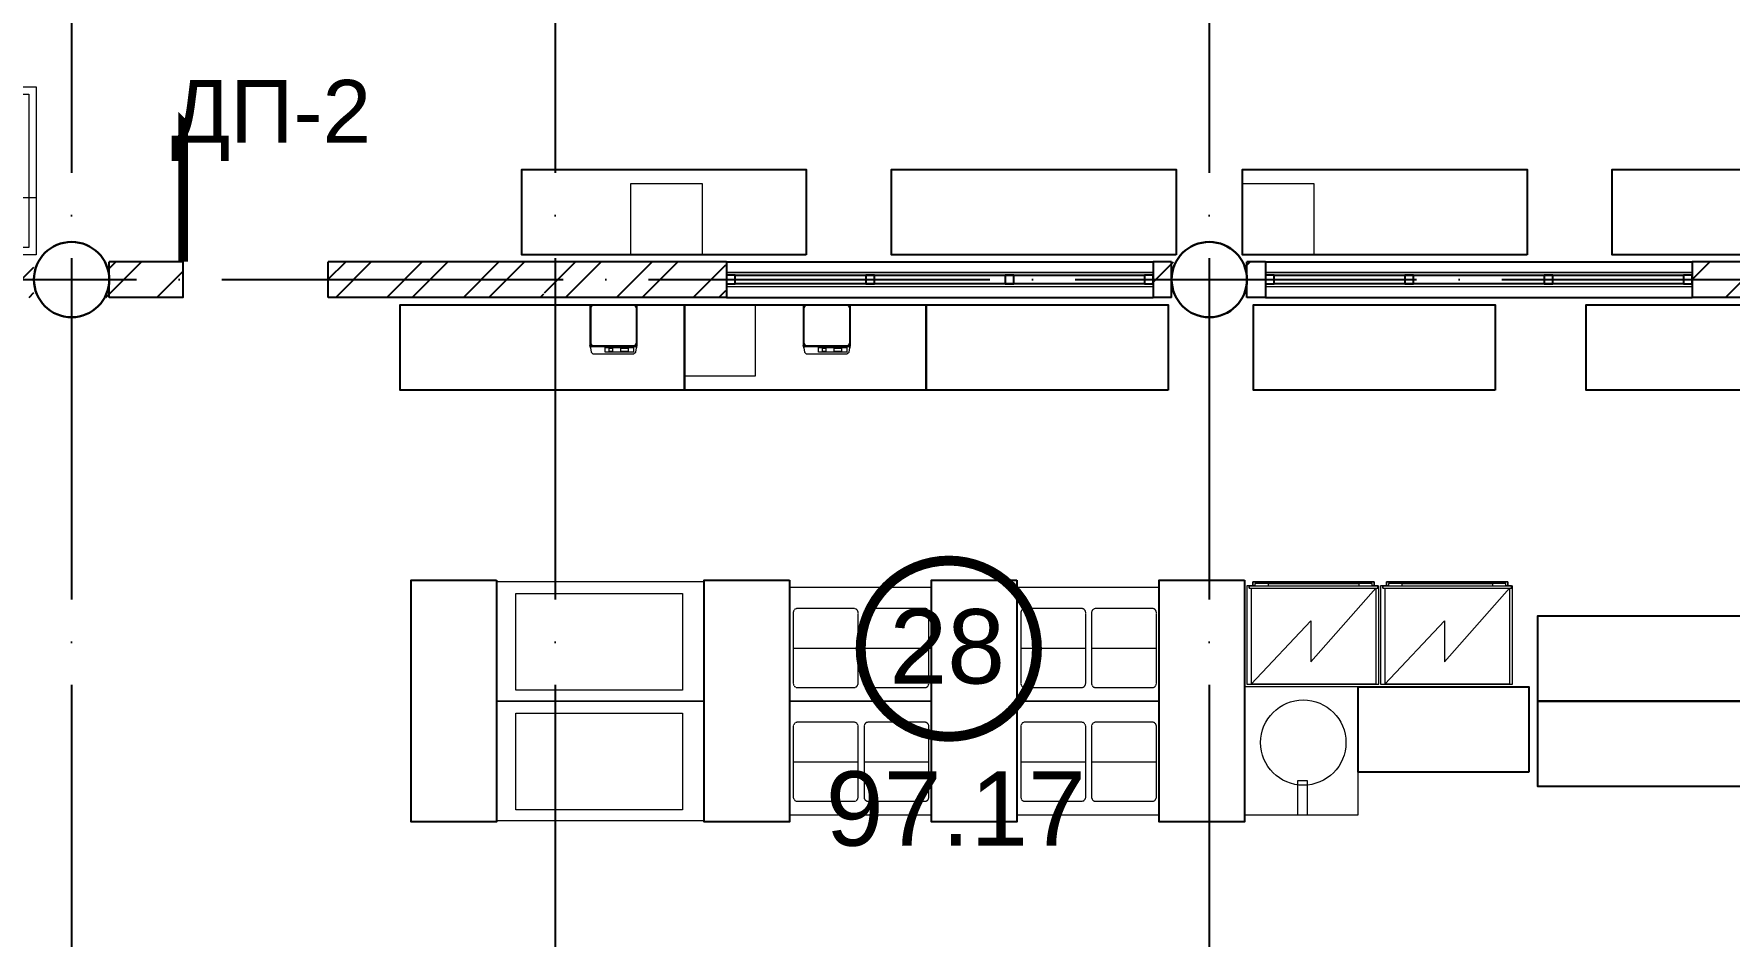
# Model space of a CAD drawing. Extents: x -4497 to 351150, y -50 to 322254.
# Drawn here: x 84504 to 96424, y 121469 to 127815 of the extents above; entities that cross this region are included whole.
import ezdxf
from ezdxf.enums import TextEntityAlignment as Align

# ---------------------------------------------------------------- set-up
doc = ezdxf.new("R2010")
doc.units = 0
doc.header["$LTSCALE"] = 100
doc.linetypes.add('ACAD_ISO04W100', pattern=[30, 24, -3, 0, -3])
doc.linetypes.add('AHIDDEN4', pattern=[0.007, 0.005, -0.002])
for name, color, linetype in [('axis', 40, 'CONTINUOUS'), ('brick', 12, 'CONTINUOUS'), ('COLON', 5, 'CONTINUOUS'), ('DOORS', 8, 'CONTINUOUS'), ('DRAW', 255, 'CONTINUOUS'), ('EEE', 7, 'CONTINUOUS'), ('Glass', 4, 'CONTINUOUS'), ('production', 30, 'CONTINUOUS'), ('S', 2, 'CONTINUOUS'), ('T_OBORUDOVANIE', 7, 'CONTINUOUS'), ('TEXT', 2, 'CONTINUOUS')]:
    doc.layers.add(name, color=color, linetype=linetype)
doc.layers.add('equipment', color=8, linetype='CONTINUOUS', lineweight=0)
doc.layers.add('refr', color=150, linetype='CONTINUOUS', lineweight=15)
doc.layers.add('OBORUD', color=7, linetype='CONTINUOUS', true_color=0x83639d)
doc.styles.add('ARIEL-17.5', font='arial.ttf', dxfattribs={"height": 15})
doc.styles.add('GENERATED_STYLE_1', font='arial.ttf')
pattern_1 = [(45, (0, -125362.1), (-269.4077, 269.4077), []), (45, (179.6, -125362.1), (-269.4077, 269.4077), [])]

# ---------------------------------------------------------------- blocks, each defined once
blk = doc.blocks.new('A$C194C6981')
at = {"layer": 'TEXT', "color": 6, "linetype": 'Continuous', "lineweight": 20, "style": 'ARIEL-17.5', "width": 0.998875}
blk.add_text('ДП-2', height=441.5, dxfattribs=at).set_placement((-953, 890))
blk = doc.blocks.new('Стіл виробничий 2000х600х850')
at = {"layer": 'production', "color": 11}
blk.add_lwpolyline([(2000, -300), (0, -300), (0, 300), (2000, 300)], close=True, dxfattribs=at)
blk = doc.blocks.new('Pluta_4_konf_KARAVAN')
at = {"layer": 'production', "color": 39, "linetype": 'AHIDDEN4', "lineweight": 18}
for p, q in [((1000, 800), (0, 800)), ((0, 800), (0, 0)), ((1000, 0), (1000, 800)), ((20, 683), (18, 678)), ((18, 678), (18, 672)), ((18, 672), (18, 181)), ((22, 688), (20, 683)), ((24, 693), (22, 688)), ((28, 697), (24, 693)), ((31, 700), (28, 697)), ((36, 702), (31, 700)), ((40, 704), (36, 702)), ((45, 704), (40, 704)), ((448, 704), (45, 704)), ((453, 704), (448, 704)), ((458, 702), (453, 704)), ((462, 700), (458, 702)), ((466, 697), (462, 700)), ((469, 693), (466, 697)), ((472, 688), (469, 693)), ((474, 683), (472, 688)), ((475, 678), (474, 683)), ((475, 672), (475, 678)), ((475, 181), (475, 672)), ((517, 683), (516, 678)), ((516, 678), (516, 672)), ((516, 672), (516, 181)), ((519, 688), (517, 683)), ((522, 693), (519, 688)), ((525, 697), (522, 693)), ((529, 700), (525, 697)), ((533, 702), (529, 700)), ((538, 704), (533, 702)), ((543, 704), (538, 704)), ((946, 704), (543, 704)), ((951, 704), (946, 704)), ((955, 702), (951, 704)), ((960, 700), (955, 702)), ((963, 697), (960, 700)), ((967, 693), (963, 697)), ((969, 688), (967, 693)), ((971, 683), (969, 688)), ((973, 678), (971, 683)), ((973, 672), (973, 678)), ((973, 181), (973, 672)), ((475, 427), (18, 427)), ((973, 427), (516, 427)), ((18, 181), (18, 176)), ((18, 176), (20, 170)), ((20, 170), (22, 165)), ((22, 165), (24, 161)), ((24, 161), (28, 157)), ((28, 157), (31, 154)), ((31, 154), (36, 151)), ((36, 151), (40, 150)), ((40, 150), (45, 149)), ((45, 149), (448, 149)), ((448, 149), (453, 150)), ((453, 150), (458, 151)), ((458, 151), (462, 154)), ((462, 154), (466, 157)), ((466, 157), (469, 161)), ((469, 161), (472, 165)), ((472, 165), (474, 170)), ((474, 170), (475, 176)), ((475, 176), (475, 181)), ((516, 181), (516, 176)), ((516, 176), (517, 170)), ((517, 170), (519, 165)), ((519, 165), (522, 161)), ((522, 161), (525, 157)), ((525, 157), (529, 154)), ((529, 154), (533, 151)), ((533, 151), (538, 150)), ((538, 150), (543, 149)), ((543, 149), (946, 149)), ((946, 149), (951, 150)), ((951, 150), (955, 151)), ((955, 151), (960, 154)), ((960, 154), (963, 157)), ((963, 157), (967, 161)), ((967, 161), (969, 165)), ((969, 165), (971, 170)), ((971, 170), (973, 176)), ((973, 176), (973, 181)), ((0, 0), (1000, 0))]:
    blk.add_line(p, q, dxfattribs=at)
blk = doc.blocks.new('Parokonvektomat_3')
at = {"layer": 'production', "color": 39, "linetype": 'Continuous', "lineweight": 18}
for p, q in [((43, 720), (43, 690)), ((896, 720), (43, 720)), ((896, 720), (44, 720)), ((44, 720), (44, 690)), ((44, 694), (44, 720)), ((44, 694), (44, 720)), ((44, 720), (896, 720)), ((44, 694), (44, 720)), ((44, 694), (44, 720)), ((896, 690), (896, 720)), ((896, 694), (896, 720)), ((896, 720), (896, 690)), ((0, 690), (0, 0)), ((43, 690), (0, 690)), ((44, 690), (17, 690)), ((17, 690), (17, 675)), ((17, 690), (923, 690)), ((17, 675), (17, 690)), ((17, 675), (17, 690)), ((17, 675), (923, 675)), ((17, 675), (923, 675)), ((31, 675), (31, 0)), ((44, 690), (44, 694)), ((44, 690), (44, 694)), ((44, 694), (57, 694)), ((44, 690), (44, 694)), ((44, 690), (44, 694)), ((883, 707), (57, 707)), ((57, 707), (57, 690)), ((790, 704), (150, 704)), ((150, 704), (150, 690)), ((451, 155), (909, 675)), ((790, 690), (790, 704)), ((883, 690), (883, 707)), ((883, 694), (896, 694)), ((896, 690), (896, 694)), ((923, 690), (896, 690)), ((896, 690), (930, 690)), ((909, 675), (909, 0)), ((923, 675), (923, 690)), ((923, 675), (923, 690)), ((930, 0), (930, 690)), ((31, 0), (451, 444)), ((451, 444), (451, 155)), ((0, 0), (930, 0)), ((909, 0), (31, 0))]:
    blk.add_line(p, q, dxfattribs=at)
blk = doc.blocks.new('Стіл виробничий 1000_600х850')
at = {"layer": 'production', "color": 11}
blk.add_lwpolyline([(1200, -300), (0, -300), (0, 300), (1200, 300)], close=True, dxfattribs=at)
blk = doc.blocks.new('Vagu_nastilni')
at = {"layer": 'T_OBORUDOVANIE', "color": 14, "linetype": 'Continuous', "lineweight": 18}
for p, q in [((5, 339), (0, 334)), ((0, 334), (0, 60)), ((5, 339), (10, 344)), ((5, 324), (10, 334)), ((5, 324), (5, 74)), ((10, 344), (320, 344)), ((10, 334), (20, 339)), ((20, 339), (310, 339)), ((310, 339), (320, 334)), ((320, 344), (325, 339)), ((320, 334), (325, 324)), ((330, 334), (325, 339)), ((325, 324), (325, 74)), ((330, 334), (330, 60)), ((5, 59), (0, 64)), ((0, 60), (3, 41)), ((3, 41), (5, 50)), ((8, 12), (3, 41)), ((10, 64), (5, 74)), ((5, 50), (325, 50)), ((6, 59), (11, 54)), ((14, 6), (8, 12)), ((20, 59), (10, 64)), ((11, 54), (320, 54)), ((21, 0), (14, 6)), ((310, 59), (20, 59)), ((310, 0), (21, 0)), ((22, 11), (22, 45)), ((222, 45), (22, 45)), ((22, 11), (222, 11)), ((112, 40), (62, 40)), ((62, 40), (62, 17)), ((62, 17), (112, 17)), ((112, 17), (112, 40)), ((172, 40), (172, 17)), ((196, 40), (172, 40)), ((172, 17), (196, 17)), ((196, 17), (196, 40)), ((222, 11), (222, 45)), ((320, 64), (310, 59)), ((322, 12), (310, 0)), ((325, 74), (320, 64)), ((320, 54), (330, 64)), ((327, 41), (322, 12)), ((325, 50), (327, 41)), ((327, 41), (330, 60))]:
    blk.add_line(p, q, dxfattribs=at)
blk = doc.blocks.new('Стіл виробничий 1700х600х850')
at = {"layer": 'production', "color": 11}
blk.add_lwpolyline([(1700, -300), (0, -300), (0, 300), (1700, 300)], close=True, dxfattribs=at)
blk = doc.blocks.new('F_ref_375-118')
at = {"layer": 'refr', "linetype": 'ByBlock'}
for p, q in [((3749, 1179), (-1, 1179)), ((-1, 1179), (-1, -1)), ((3749, -1), (3749, 1179)), ((3749, 779), (-1, 779)), ((1249, 779), (1249, -1)), ((2499, 779), (2499, -1)), ((259, 83), (259, 373)), ((114, 228), (404, 228)), ((-1, -1), (3749, -1))]:
    blk.add_line(p, q, dxfattribs=at)
blk.add_lwpolyline([(49, 49), (3699, 49), (3699, 1129), (49, 1129)], close=True, dxfattribs=at)
blk.add_circle((259, 228), 145, dxfattribs=at)
blk = doc.blocks.new('A$C125E3969')
at = {"layer": 'equipment', "color": 252, "linetype": 'Continuous', "lineweight": 18}
for points in [[(51933, 16675), (52433, 16675), (52433, 16175), (51933, 16175), (51933, 16675)], [(56234, 16675), (56734, 16675), (56734, 16175), (56234, 16175), (56234, 16675)]]:
    blk.add_lwpolyline(points, dxfattribs=at)
at = {"layer": 'production', "color": 11, "lineweight": 0}
for p, q in [((56623, 12476, -3), (56688, 12476, -3)), ((56623, 12235, -3), (56623, 12476, -3)), ((56688, 12476, -3), (56688, 12235, -3))]:
    blk.add_line(p, q, dxfattribs=at)
at = {"layer": 'production', "color": 0, "lineweight": 0}
blk.add_lwpolyline([(52310, 15822), (52310, 15322), (52810, 15322), (52810, 15822), (52310, 15822)], dxfattribs=at)
at = {"layer": 'production', "color": 0, "lineweight": 0, "elevation": -3}
for points in [[(50987, 13035), (52447, 13035), (52447, 13875), (50987, 13875)], [(51123, 13791), (52295, 13791), (52295, 13111), (51123, 13111)], [(50987, 12195), (52447, 12195), (52447, 13035), (50987, 13035)], [(51123, 12951), (52295, 12951), (52295, 12271), (51123, 12271)]]:
    blk.add_lwpolyline(points, close=True, dxfattribs=at)
at = {"layer": 'production', "color": 11, "lineweight": 0, "elevation": -3}
blk.add_lwpolyline([(56247, 12235), (57047, 12235), (57047, 13135), (56247, 13135)], close=True, dxfattribs=at)
at = {"layer": 'production', "color": 11, "lineweight": 0}
blk.add_circle((56661, 12743, -3), 300, dxfattribs=at)
at = {"layer": 'equipment', "color": 252, "linetype": 'Continuous', "lineweight": 18}
for p in [(51166, 16475), (53766, 16475), (56234, 16475), (58834, 16475)]:
    blk.add_blockref('Стіл виробничий 2000х600х850', p, dxfattribs=at)
at = {"layer": 'production', "color": 0, "lineweight": 0}
for name, p in [('Стіл виробничий 2000х600х850', (50310, 15522)), ('Стіл виробничий 1700х600х850', (52310, 15522)), ('Стіл виробничий 1700х600х850', (54010, 15522)), ('Стіл виробничий 1700х600х850', (56310, 15522)), ('Стіл виробничий 1700х600х850', (58650, 15522)), ('Стіл виробничий 1700х600х850', (58310, 13335, 0)), ('Стіл виробничий 1000_600х850', (57047, 12835, -3)), ('Стіл виробничий 1700х600х850', (58310, 12735, 0))]:
    blk.add_blockref(name, p, dxfattribs=at)
at = {"layer": 'production', "xscale": -1}
for p in [(51975, 15478), (53475, 15478)]:
    blk.add_blockref('Vagu_nastilni', p, dxfattribs=at)
at = {"layer": 'production', "color": 0, "lineweight": 0, "rotation": 90}
for p in [(50687, 12185, -3), (52747, 12185, -3), (54347, 12185, -3), (55947, 12185, -3)]:
    blk.add_blockref('Стіл виробничий 1700х600х850', p, dxfattribs=at)
at = {"layer": 'production', "color": 11, "rotation": 180}
for p in [(54047, 13835, -3), (55647, 13835, -3), (54047, 13035, -3), (55647, 13035, -3)]:
    blk.add_blockref('Pluta_4_konf_KARAVAN', p, dxfattribs=at)
at = {"layer": 'production', "color": 11}
for p in [(56263, 13155, -3), (57203, 13155, -3)]:
    blk.add_blockref('Parokonvektomat_3', p, dxfattribs=at)
at = {"layer": 'refr', "xscale": -1, "rotation": 180}
blk.add_blockref('F_ref_375-118', (44001, 17354), dxfattribs=at)
at = {"layer": 'refr', "color": 5, "lineweight": 0, "style": 'GENERATED_STYLE_1'}
for p in [(31750, 11184, 0), (26627, 8259, 0), (27247, 8259, 0)]:
    blk.add_attdef('txt', text='', height=120, dxfattribs=at).set_placement(p, align=Align.BOTTOM_LEFT)

msp = doc.modelspace()

# ---------------------------------------------------------------- hatches: boundary and pattern name
at = {"layer": 'DRAW'}
h = msp.add_hatch(dxfattribs=at)
h.set_pattern_fill('ANSI32', color=256, scale=40, style=0)
h.set_pattern_definition(pattern_1)
h.paths.add_polyline_path([(84504.3, 126087.2), (84504.3, 125962.2), (77003, 125962.2, 0.123425), (77034.3, 126087.2, 0.123425), (77003, 126212.2), (84504.3, 126212.2), (84504.3, 126087.2)])
h.paths.add_polyline_path([(88089.1, 125962.2), (86574, 125962.2), (86574, 126212.2), (88089.1, 126212.2)])
h.paths.add_polyline_path([(85554, 125962.2), (85554, 126212.2), (85003, 126212.2, -0.2506686), (85003, 125962.2)])
h.paths.add_polyline_path([(89369.3, 126212.2), (88989.1, 126212.2), (88989.1, 125962.2), (89369.3, 125962.2)])
h = msp.add_hatch(dxfattribs=at)
h.set_pattern_fill('ANSI32', color=256, scale=40, style=0)
h.set_pattern_definition(pattern_1)
h.paths.add_polyline_path([(88994.1, 126212.2), (88169.3, 126212.2), (88169.3, 126087.2), (88994.1, 126087.2)])
h.paths.add_polyline_path([(88994.1, 126087.2), (88169.3, 126087.2), (88169.3, 125962.2), (88994.1, 125962.2)])
h.paths.add_polyline_path([(88169.3, 126212.2), (88094.1, 126212.2), (88094.1, 126087.2), (88169.3, 126087.2)])
h.paths.add_polyline_path([(88169.3, 126087.2), (88094.1, 126087.2), (88094.1, 125962.2), (88169.3, 125962.2)])
h = msp.add_hatch(dxfattribs=at)
h.set_pattern_fill('ANSI32,_O', color=256, scale=40)
h.set_pattern_definition([(45, (-3600, 82000), (-269.4077, 269.4077), []), (45, (-3420.4, 82000), (-269.4077, 269.4077), [])])
h.paths.add_polyline_path([(92504.3, 126087.2, -0.123425), (92535.6, 126212.2), (92369.3, 126212.2), (92369.3, 125962.2), (92535.6, 125962.2, -0.123425)])
h.paths.add_polyline_path([(93169.3, 126212.2), (93003, 126212.2, -0.123425), (93034.3, 126087.2, -0.123425), (93003, 125962.2), (93169.3, 125962.2)])
h.paths.add_polyline_path([(97045.6, 126212.2), (96169.3, 126212.2), (96169.3, 125962.2), (96691, 125962.2)])
h.paths.add_polyline_path([(100535.6, 126212.2), (97045.6, 126212.2), (96691, 125962.2), (100535.6, 125962.2, -0.123425), (100504.3, 126087.2, -0.123425)])
h.paths.add_polyline_path([(103899.3, 126212.2), (101003, 126212.2, -0.123425), (101034.3, 126087.2, -0.123425), (101003, 125962.2), (103899.3, 125962.2)])

# ---------------------------------------------------------------- linework, layer by layer
at = {"layer": 'axis', "linetype": 'ACAD_ISO04W100'}
for p, q in [((84769.3, 318243.4), (84769.3, 84615.2)), ((88169.3, 318243.4), (88169.3, 84615.2)), ((92769.3, 318243.4), (92769.3, 84615.2)), ((-1176.8, 126087.2), (272433.1, 126087.2))]:
    msp.add_line(p, q, dxfattribs=at)
at = {"layer": 'brick'}
for p, q in [((89374.3, 126212.2, -0.3), (92374.3, 126212.2, 0)), ((93164.3, 126212.2, -0.3), (96164.3, 126212.2)), ((89374.3, 125962.2, -0.3), (92374.3, 125962.2, -0.3)), ((93164.3, 125962.2, -0.3), (96164.3, 125962.2, -0.3))]:
    msp.add_line(p, q, dxfattribs=at)
at = {"layer": 'brick', "flags": 128}
for points in [[(85034.3, 125962.2), (85034.3, 126212.2)], [(85554, 125962.2), (85554, 126212.2)], [(86574, 125962.2), (86574, 126212.2)], [(92504.3, 125962.2), (92504.3, 126212.2)], [(93034.3, 125962.2), (93034.3, 126212.2)]]:
    msp.add_lwpolyline(points, dxfattribs=at)
at = {"layer": 'brick', "linetype": 'Continuous'}
for points in [[(85554, 126212.2), (85034.3, 126212.2)], [(88094.1, 126212.2), (86574, 126212.2)], [(89374.3, 126212.2), (88094.1, 126212.2)], [(92504.3, 126212.2), (92374.3, 126212.2)], [(93164.3, 126212.2), (93034.3, 126212.2)], [(100504.3, 126212.2), (96164.3, 126212.2)], [(85554, 125962.2), (85034.3, 125962.2)], [(88094.1, 125962.2), (86574, 125962.2)], [(89374.3, 125962.2), (88094.1, 125962.2)], [(92504.3, 125962.2), (92374.3, 125962.2)], [(93164.3, 125962.2), (93034.3, 125962.2)], [(100504.3, 125962.2), (96164.3, 125962.2)]]:
    msp.add_lwpolyline(points, dxfattribs=at)
at = {"layer": 'brick', "elevation": -0.3, "flags": 128}
for points in [[(89374.3, 126212.2), (89374.3, 125962.2)], [(92374.3, 126212.2), (92374.3, 125962.2)], [(93164.3, 126212.2), (93164.3, 125962.2)], [(96164.3, 126212.2), (96164.3, 125962.2)]]:
    msp.add_lwpolyline(points, dxfattribs=at)
at = {"layer": 'COLON', "lineweight": 30}
for points in [[(84504.3, 126087.2, 1), (85034.3, 126087.2, 1)], [(92504.3, 126087.2, 1), (93034.3, 126087.2, 1)]]:
    msp.add_lwpolyline(points, format="xyb", close=True, dxfattribs=at)
at = {"layer": 'DOORS', "color": 1, "flags": 128}
msp.add_lwpolyline([(85554, 126212.2, 70, 70, 0), (85554, 127232.2, 0, 0, 0), (86574, 126212.2, 0, 0, 0)], format="xyseb", dxfattribs=at)
at = {"layer": 'DOORS', "color": 1, "const_width": 10, "elevation": -0.3, "flags": 128}
for points in [[(89374.3, 126137.2), (92374.3, 126137.2)], [(93164.3, 126137.2), (96164.3, 126137.2)], [(89374.3, 126037.2), (92374.3, 126037.2)], [(93164.3, 126037.2), (96164.3, 126037.2)]]:
    msp.add_lwpolyline(points, dxfattribs=at)
at = {"layer": 'EEE', "linetype": 'Continuous', "const_width": 70}
msp.add_lwpolyline([(90318.2, 123490.8, 1), (91557.3, 123490.8, 1)], format="xyb", close=True, dxfattribs=at)
at = {"layer": 'Glass'}
for p, q in [((89434.3, 126117.2, -0.3), (92314.3, 126117.2, -0.3)), ((93224.3, 126117.2, -0.3), (96104.3, 126117.2, -0.3)), ((92314.3, 126057.2, -0.3), (89434.3, 126057.2, -0.3)), ((96104.3, 126057.2, -0.3), (93224.3, 126057.2, -0.3))]:
    msp.add_line(p, q, dxfattribs=at)
at = {"layer": 'Glass', "elevation": -0.3}
for points in [[(89374.3, 126057.2), (89434.3, 126057.2), (89434.3, 126117.2), (89374.3, 126117.2)], [(90354.3, 126057.2), (90414.3, 126057.2), (90414.3, 126117.2), (90354.3, 126117.2)], [(91334.3, 126057.2), (91394.3, 126057.2), (91394.3, 126117.2), (91334.3, 126117.2)], [(92314.3, 126057.2), (92374.3, 126057.2), (92374.3, 126117.2), (92314.3, 126117.2)], [(93164.3, 126057.2), (93224.3, 126057.2), (93224.3, 126117.2), (93164.3, 126117.2)], [(94144.3, 126057.2), (94204.3, 126057.2), (94204.3, 126117.2), (94144.3, 126117.2)], [(95124.3, 126057.2), (95184.3, 126057.2), (95184.3, 126117.2), (95124.3, 126117.2)], [(96104.3, 126057.2), (96164.3, 126057.2), (96164.3, 126117.2), (96104.3, 126117.2)]]:
    msp.add_lwpolyline(points, close=True, dxfattribs=at)

# ---------------------------------------------------------------- block references
at = {"layer": 'Glass'}
msp.add_blockref('A$C194C6981', (86421.2, 126159.9), dxfattribs=at)
at = {"layer": 'OBORUD'}
msp.add_blockref('A$C125E3969', (36769.3, 110087.2), dxfattribs=at)

# ---------------------------------------------------------------- texts
at = {"layer": 'EEE', "linetype": 'Continuous', "style": 'ARIEL-17.5'}
msp.add_text('28', height=523.25, dxfattribs=at).set_placement((90926.6, 123507.5), align=Align.MIDDLE)
at = {"layer": 'S', "linetype": 'Continuous', "lineweight": 20, "style": 'ARIEL-17.5'}
msp.add_text('97.17', height=523.25, dxfattribs=at).set_placement((90987.3, 122105.1), align=Align.CENTER)

doc.saveas('drawing.dxf')
